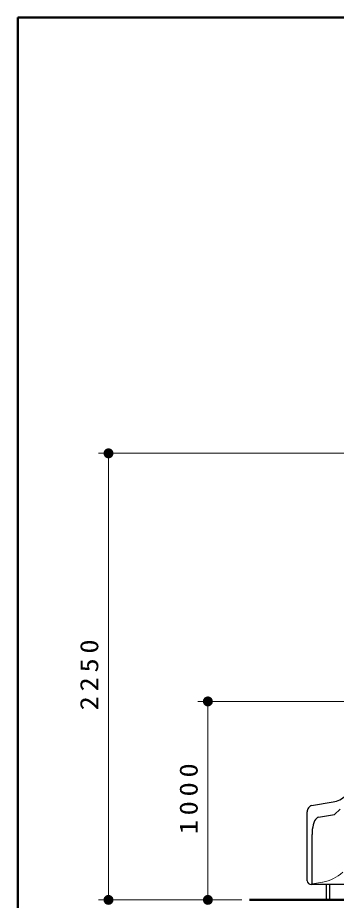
# Model space of a CAD drawing. Units: millimetres on the paper, scale 1:50. Extents: x -385 to 0, y -594 to 267.
# Drawn here: x -385 to -352.9, y -119 to -30 of the extents above; entities that cross this region are included whole.
import ezdxf

# ---------------------------------------------------------------- set-up
doc = ezdxf.new("R2010")
doc.units = ezdxf.units.MM
doc.layers.add('LY_1', color=7, linetype='Continuous', lineweight=25)
doc.styles.add('ＭＳ ゴシック', font='')
doc.styles.get('ＭＳ ゴシック').set_extended_font_data('MS Gothic')

# ---------------------------------------------------------------- blocks, each defined once
blk = doc.blocks.new('filled_dot')
at = {"color": 0, "linetype": 'Continuous', "lineweight": -2, "const_width": 1.25}
blk.add_lwpolyline([(-0.625, 0, 1), (0.625, 0, 1)], format="xyb", close=True, dxfattribs=at)

msp = doc.modelspace()

# ---------------------------------------------------------------- linework, layer by layer
at = {"layer": 'LY_1', "lineweight": 50}
for p, q in [((-385, -30), (-385, -297)), ((0, -30), (-385, -30)), ((-200.223, -118.905), (-361.665, -118.905))]:
    msp.add_line(p, q, dxfattribs=at)
at = {"layer": 'LY_1', "lineweight": 13}
for p, q in [((-310.575, -73.905), (-376.864, -73.905)), ((-375.864, -118.905), (-375.864, -73.905)), ((-315.31, -98.905), (-366.864, -98.905)), ((-365.864, -118.905), (-365.864, -98.905)), ((-354.314, -117.107), (-355.345, -117.282)), ((-362.449, -118.905), (-376.864, -118.905)), ((-362.449, -118.905), (-366.864, -118.905))]:
    msp.add_line(p, q, dxfattribs=at)
at = {"layer": 'LY_1'}
for p, q in [((-355.443, -109.402), (-353.249, -109.029)), ((-355.864, -116.97), (-355.864, -110.02)), ((-354.744, -110.58), (-353.128, -110.305)), ((-355.385, -117.269), (-355.385, -112.311)), ((-345.152, -117.37), (-355.464, -117.37)), ((-353.927, -118.905), (-353.927, -117.37)), ((-353.585, -118.905), (-353.585, -117.37))]:
    msp.add_line(p, q, dxfattribs=at)
for points in [[(-355.443, -109.402), (-355.532, -109.441), (-355.613, -109.494), (-355.686, -109.561), (-355.748, -109.638), (-355.798, -109.725), (-355.834, -109.819), (-355.857, -109.918), (-355.864, -110.02)], [(-353.128, -110.305), (-352.565, -109.772)], [(-354.744, -110.58), (-354.844, -110.617), (-354.942, -110.693), (-355.035, -110.806), (-355.121, -110.953), (-355.198, -111.132), (-355.263, -111.337), (-355.315, -111.563), (-355.354, -111.804), (-355.377, -112.056), (-355.385, -112.311)]]:
    msp.add_lwpolyline(points, dxfattribs=at)
for centre, radius, start, end in [((-353.651, -106.663), 2.4, 279.63543, 313.4339), ((-355.464, -116.97), 0.4, 180, 270)]:
    msp.add_arc(centre, radius, start, end, dxfattribs=at)
at = {"layer": 'LY_1', "lineweight": 13}
for centre, radius, start, end in [((-354.983, -113.163), 4, 279.63543, 312.20142), ((-355.485, -117.269), 0.1, 265.95312, 0)]:
    msp.add_arc(centre, radius, start, end, dxfattribs=at)

# ---------------------------------------------------------------- block references
at = {"layer": 'LY_1', "lineweight": 13, "xscale": 0.4, "yscale": 0.4}
for p, rotation in [((-375.864, -73.905), 270), ((-365.864, -98.905), 270), ((-375.864, -118.905), 90), ((-365.864, -118.905), 90)]:
    msp.add_blockref('filled_dot', p, dxfattribs=dict(at, rotation=rotation))

# ---------------------------------------------------------------- texts
at = {"layer": 'LY_1', "char_height": 1.833, "attachment_point": 8, "rotation": 90, "style": 'ＭＳ ゴシック'}
for s, insert in [('\\T1.33;\\W1.15;2250', (-376.864, -95.996)), ('\\T1.33;\\W1.15;1000', (-366.864, -108.484))]:
    msp.add_mtext(s, dxfattribs=dict(at, insert=insert))

doc.saveas('drawing.dxf')
